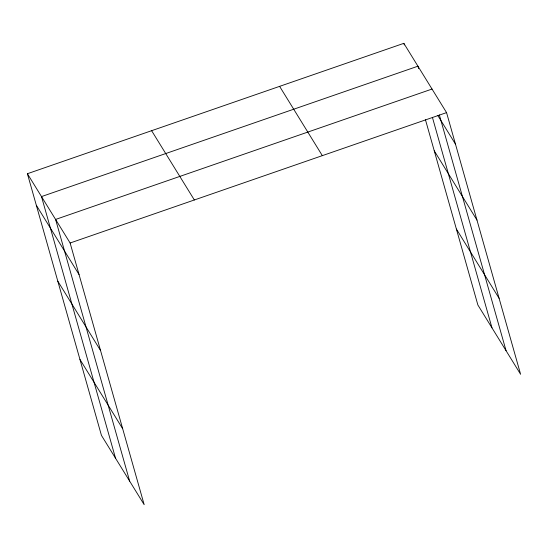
<?xml version="1.0" encoding="UTF-8"?>
<svg xmlns="http://www.w3.org/2000/svg" width="548" height="548" viewBox="0 0 548 548"><rect width="100%" height="100%" fill="white"/><g stroke="black" fill="none" stroke-linecap="round" stroke-linejoin="round"><path stroke-width="0.82" d="M27.4 173.723L70.123 243.004L144.165 504.667L101.442 435.386L27.4 173.723L403.835 43.333L446.558 112.614L520.6 374.277L477.877 304.996L425.467 119.772M432.03 89.057L55.595 219.447L129.643 481.117M70.123 243.004L446.558 112.614M437.866 115.58L455.477 144.138M434.249 150.803L476.966 220.084M456.388 229.05L499.112 298.331M279.61 86.358L322.334 155.639M151.625 130.698L194.348 199.972M36.319 205.253L79.042 274.534M57.814 281.199L100.537 350.48M79.953 359.447L122.677 428.721M439.352 114.922L506.071 350.72M418.617 68.616L417.932 66.192L41.497 196.588L115.539 458.251M432.399 117.32L491.974 327.855M403.835 43.333L404.294 44.95"/></g></svg>
